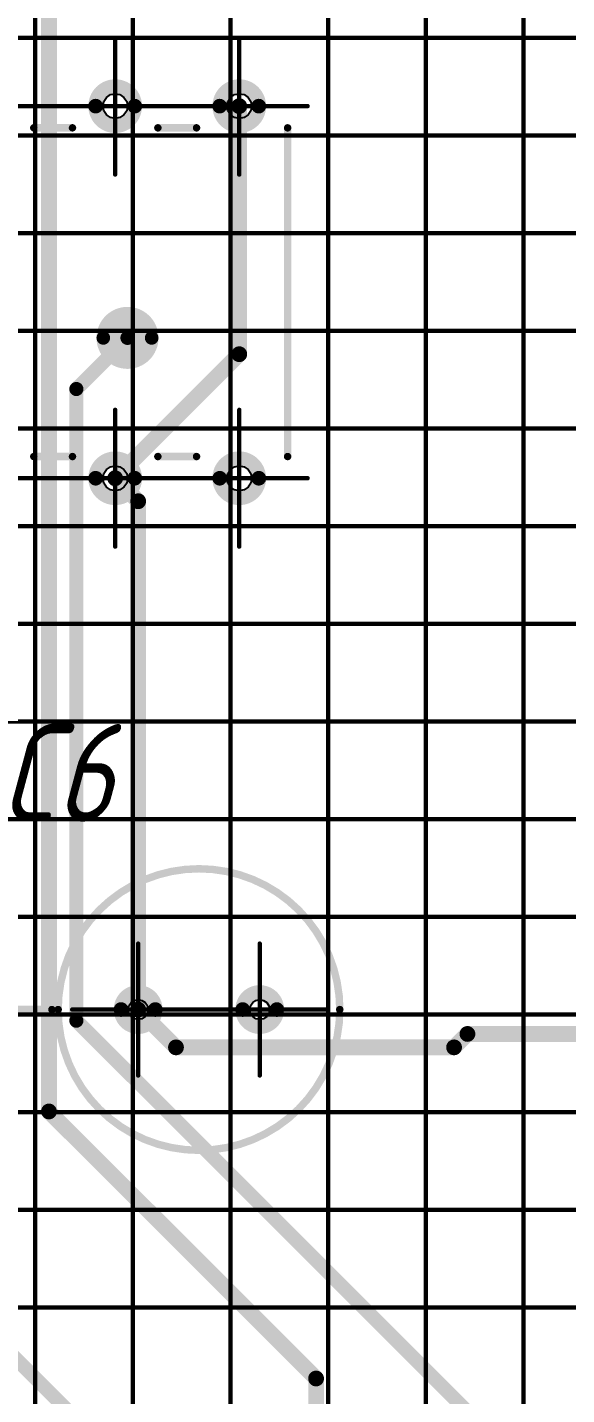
# Model space of a CAD drawing. Header units: millimetres. Extents: x 95 to 923, y 69 to 658.
# Drawn here: x 289.8 to 311.9, y 318.4 to 374.4 of the extents above; entities that cross this region are included whole.
import ezdxf

# ---------------------------------------------------------------- set-up
doc = ezdxf.new("R2010")
doc.units = ezdxf.units.MM
for name, color, linetype in [('Mechanical11', 56, 'Continuous'), ('Mechanical12', 56, 'Continuous'), ('Mechanical7', 56, 'Continuous'), ('Mechanical9', 56, 'Continuous')]:
    doc.layers.add(name, color=color, linetype=linetype)
doc.styles.add('GOST type A', font='', dxfattribs={"height": 0.2})
doc.styles.get('GOST type A').set_extended_font_data('GOST type A', italic=True)

msp = doc.modelspace()

# ---------------------------------------------------------------- linework, layer by layer
at = {"layer": 'Mechanical11', "color": 7}
for p, q in [((292.951, 371.027), (292.912, 371.222)), ((292.912, 371.222), (293.422, 371.222)), ((293.061, 370.861), (292.951, 371.027)), ((293.227, 370.751), (293.061, 370.861)), ((293.422, 370.712), (293.227, 370.751)), ((293.422, 371.222), (293.422, 370.712)), ((293.422, 371.222), (293.932, 371.222)), ((293.422, 370.712), (293.422, 371.222)), ((293.617, 370.751), (293.422, 370.712)), ((293.782, 370.861), (293.617, 370.751)), ((293.893, 371.027), (293.782, 370.861)), ((293.932, 371.222), (293.893, 371.027)), ((298.031, 371.027), (297.992, 371.222)), ((297.992, 371.222), (298.502, 371.222)), ((298.141, 370.861), (298.031, 371.027)), ((298.307, 370.751), (298.141, 370.861)), ((298.502, 370.712), (298.307, 370.751)), ((298.502, 371.222), (298.502, 370.712)), ((298.502, 371.222), (299.012, 371.222)), ((298.502, 370.712), (298.502, 371.222)), ((298.697, 370.751), (298.502, 370.712)), ((298.862, 370.861), (298.697, 370.751)), ((298.973, 371.027), (298.862, 370.861)), ((299.012, 371.222), (298.973, 371.027)), ((292.951, 355.787), (292.912, 355.982)), ((292.912, 355.982), (293.422, 355.982)), ((293.061, 355.621), (292.951, 355.787)), ((293.227, 355.511), (293.061, 355.621)), ((293.422, 355.982), (293.422, 355.472)), ((293.422, 355.982), (293.932, 355.982)), ((293.422, 355.472), (293.422, 355.982)), ((293.782, 355.621), (293.617, 355.511)), ((293.893, 355.787), (293.782, 355.621)), ((293.932, 355.982), (293.893, 355.787)), ((298.031, 355.787), (297.992, 355.982)), ((297.992, 355.982), (298.502, 355.982)), ((298.141, 355.621), (298.031, 355.787)), ((298.307, 355.511), (298.141, 355.621)), ((298.502, 355.982), (298.502, 355.472)), ((298.502, 355.982), (299.012, 355.982)), ((298.502, 355.472), (298.502, 355.982)), ((298.862, 355.621), (298.697, 355.511)), ((298.973, 355.787), (298.862, 355.621)), ((299.012, 355.982), (298.973, 355.787)), ((293.422, 355.472), (293.227, 355.511)), ((293.617, 355.511), (293.422, 355.472)), ((298.502, 355.472), (298.307, 355.511)), ((298.697, 355.511), (298.502, 355.472)), ((294.363, 334.222), (294.363, 334.63)), ((294.363, 334.63), (294.52, 334.599)), ((294.52, 334.599), (294.652, 334.51)), ((294.652, 334.51), (294.74, 334.378)), ((294.74, 334.378), (294.771, 334.222)), ((299.342, 334.222), (299.342, 334.63)), ((299.342, 334.63), (299.498, 334.599)), ((299.498, 334.599), (299.63, 334.51)), ((299.63, 334.51), (299.719, 334.378)), ((299.719, 334.378), (299.75, 334.222)), ((293.987, 334.066), (293.956, 334.222)), ((293.956, 334.222), (294.363, 334.222)), ((294.075, 333.933), (293.987, 334.066)), ((294.207, 333.845), (294.075, 333.933)), ((294.363, 333.814), (294.207, 333.845)), ((294.771, 334.222), (294.363, 334.222)), ((294.363, 334.222), (294.363, 333.814)), ((294.363, 334.222), (294.771, 334.222)), ((294.363, 333.814), (294.363, 334.222)), ((294.52, 333.845), (294.363, 333.814)), ((294.652, 333.933), (294.52, 333.845)), ((294.74, 334.066), (294.652, 333.933)), ((294.771, 334.222), (294.74, 334.066)), ((298.965, 334.066), (298.934, 334.222)), ((298.934, 334.222), (299.342, 334.222)), ((299.054, 333.933), (298.965, 334.066)), ((299.186, 333.845), (299.054, 333.933)), ((299.342, 333.814), (299.186, 333.845)), ((299.75, 334.222), (299.342, 334.222)), ((299.342, 334.222), (299.342, 333.814)), ((299.342, 334.222), (299.75, 334.222)), ((299.342, 333.814), (299.342, 334.222)), ((299.498, 333.845), (299.342, 333.814)), ((299.63, 333.933), (299.498, 333.845)), ((299.719, 334.066), (299.63, 333.933)), ((299.75, 334.222), (299.719, 334.066))]:
    msp.add_line(p, q, dxfattribs=at)
for points, const_width in [([(294.282, 361.731, 1), (293.571, 361.731, 1)], 0.711), ([(293.393, 361.731, 1), (293.749, 361.731, 1)], 0.356), ([(294.104, 361.731, 1), (294.46, 361.731, 1)], 0.356)]:
    msp.add_lwpolyline(points, format="xyb", close=True, dxfattribs=dict(at, const_width=const_width))
at = {"layer": 'Mechanical12', "color": 7}
for p, q in [((292.912, 371.222), (292.951, 371.417)), ((292.951, 371.417), (293.061, 371.582)), ((293.061, 371.582), (293.227, 371.693)), ((293.227, 371.693), (293.422, 371.732)), ((293.422, 371.222), (293.422, 371.732)), ((293.422, 371.732), (293.617, 371.693)), ((293.422, 371.732), (293.422, 371.222)), ((293.617, 371.693), (293.782, 371.582)), ((293.782, 371.582), (293.893, 371.417)), ((293.893, 371.417), (293.932, 371.222)), ((297.992, 371.222), (298.031, 371.417)), ((298.031, 371.417), (298.141, 371.582)), ((298.141, 371.582), (298.307, 371.693)), ((298.307, 371.693), (298.502, 371.732)), ((298.502, 371.222), (298.502, 371.732)), ((298.502, 371.732), (298.697, 371.693)), ((298.502, 371.732), (298.502, 371.222)), ((298.697, 371.693), (298.862, 371.582)), ((298.862, 371.582), (298.973, 371.417)), ((298.973, 371.417), (299.012, 371.222)), ((293.422, 371.222), (292.912, 371.222)), ((293.932, 371.222), (293.422, 371.222)), ((298.502, 371.222), (297.992, 371.222)), ((299.012, 371.222), (298.502, 371.222)), ((292.912, 355.982), (292.951, 356.177)), ((292.951, 356.177), (293.061, 356.342)), ((293.061, 356.342), (293.227, 356.453)), ((293.227, 356.453), (293.422, 356.492)), ((293.422, 355.982), (293.422, 356.492)), ((293.422, 356.492), (293.617, 356.453)), ((293.422, 356.492), (293.422, 355.982)), ((293.617, 356.453), (293.782, 356.342)), ((293.782, 356.342), (293.893, 356.177)), ((293.893, 356.177), (293.932, 355.982)), ((297.992, 355.982), (298.031, 356.177)), ((298.031, 356.177), (298.141, 356.342)), ((298.141, 356.342), (298.307, 356.453)), ((298.307, 356.453), (298.502, 356.492)), ((298.502, 355.982), (298.502, 356.492)), ((298.502, 356.492), (298.697, 356.453)), ((298.502, 356.492), (298.502, 355.982)), ((298.697, 356.453), (298.862, 356.342)), ((298.862, 356.342), (298.973, 356.177)), ((298.973, 356.177), (299.012, 355.982)), ((293.422, 355.982), (292.912, 355.982)), ((293.932, 355.982), (293.422, 355.982)), ((298.502, 355.982), (297.992, 355.982)), ((299.012, 355.982), (298.502, 355.982)), ((293.956, 334.222), (293.987, 334.378)), ((293.987, 334.378), (294.075, 334.51)), ((294.075, 334.51), (294.207, 334.599)), ((294.207, 334.599), (294.363, 334.63)), ((294.363, 334.63), (294.363, 334.222)), ((298.934, 334.222), (298.965, 334.378)), ((298.965, 334.378), (299.054, 334.51)), ((299.054, 334.51), (299.186, 334.599)), ((299.186, 334.599), (299.342, 334.63)), ((299.342, 334.63), (299.342, 334.222)), ((294.363, 334.222), (293.956, 334.222)), ((299.342, 334.222), (298.934, 334.222))]:
    msp.add_line(p, q, dxfattribs=at)
for points, const_width in [([(290.711, 330.047), (290.711, 403.46)], 0.646), ([(298.502, 361.062), (298.502, 371.222)], 0.646), ([(290.09, 370.333), (291.674, 370.333)], 0.305), ([(295.17, 370.333), (296.754, 370.333)], 0.305), ([(300.483, 356.871), (300.483, 370.333)], 0.305), ([(291.832, 359.637), (293.926, 361.731)], 0.58), ([(293.422, 355.982), (298.502, 361.062)], 0.646), ([(291.832, 333.766), (291.832, 359.637)], 0.58), ([(290.09, 356.871), (291.674, 356.871)], 0.305), ([(295.17, 356.871), (296.754, 356.871)], 0.305), ([(293.422, 355.982), (294.363, 355.04)], 0.646), ([(294.363, 334.222), (294.363, 355.04)], 0.646), ([(288.293, 334.222), (290.833, 334.222)], 0.305), ([(294.363, 334.222), (295.912, 332.673)], 0.646), ([(291.832, 333.766), (309.394, 316.204)], 0.58), ([(307.297, 332.673), (307.846, 333.222)], 0.646), ([(307.846, 333.222), (314.246, 333.222)], 0.646), ([(295.912, 332.673), (307.297, 332.673)], 0.646), ([(290.711, 330.047), (301.648, 319.11)], 0.646), ([(287.17, 322.107), (292.742, 316.535)], 0.58), ([(301.648, 286.37), (301.648, 319.11)], 0.646)]:
    msp.add_lwpolyline(points, dxfattribs=dict(at, const_width=const_width))
for points, const_width in [([(294.222, 371.222, 1), (292.622, 371.222, 1)], 0.6), ([(294.222, 371.222, 1), (292.622, 371.222, 1)], 0.6), ([(299.302, 371.222, 1), (297.702, 371.222, 1)], 0.6), ([(299.302, 371.222, 1), (297.702, 371.222, 1)], 0.6), ([(292.472, 371.222, 1), (292.772, 371.222, 1)], 0.3), ([(292.472, 371.222, 1), (292.772, 371.222, 1)], 0.3), ([(294.072, 371.222, 1), (294.372, 371.222, 1)], 0.3), ([(294.072, 371.222, 1), (294.372, 371.222, 1)], 0.3), ([(297.552, 371.222, 1), (297.852, 371.222, 1)], 0.3), ([(297.552, 371.222, 1), (297.852, 371.222, 1)], 0.3), ([(298.34, 371.222, 1), (298.663, 371.222, 1)], 0.323), ([(299.152, 371.222, 1), (299.452, 371.222, 1)], 0.3), ([(299.152, 371.222, 1), (299.452, 371.222, 1)], 0.3), ([(290.013, 370.333, 1), (290.166, 370.333, 1)], 0.152), ([(291.598, 370.333, 1), (291.75, 370.333, 1)], 0.152), ([(295.093, 370.333, 1), (295.246, 370.333, 1)], 0.152), ([(296.678, 370.333, 1), (296.83, 370.333, 1)], 0.152), ([(300.407, 370.333, 1), (300.559, 370.333, 1)], 0.152), ([(294.917, 361.731, 1), (292.936, 361.731, 1)], 0.559), ([(292.796, 361.731, 1), (293.075, 361.731, 1)], 0.279), ([(293.781, 361.731, 1), (294.071, 361.731, 1)], 0.29), ([(294.777, 361.731, 1), (295.057, 361.731, 1)], 0.279), ([(298.34, 361.062, 1), (298.663, 361.062, 1)], 0.323), ([(298.34, 361.062, 1), (298.663, 361.062, 1)], 0.323), ([(291.687, 359.637, 1), (291.977, 359.637, 1)], 0.29), ([(291.687, 359.637, 1), (291.977, 359.637, 1)], 0.29), ([(290.013, 356.871, 1), (290.166, 356.871, 1)], 0.152), ([(291.598, 356.871, 1), (291.75, 356.871, 1)], 0.152), ([(294.222, 355.982, 1), (292.622, 355.982, 1)], 0.6), ([(294.222, 355.982, 1), (292.622, 355.982, 1)], 0.6), ([(295.093, 356.871, 1), (295.246, 356.871, 1)], 0.152), ([(296.678, 356.871, 1), (296.83, 356.871, 1)], 0.152), ([(299.302, 355.982, 1), (297.702, 355.982, 1)], 0.6), ([(299.302, 355.982, 1), (297.702, 355.982, 1)], 0.6), ([(300.407, 356.871, 1), (300.559, 356.871, 1)], 0.152), ([(292.472, 355.982, 1), (292.772, 355.982, 1)], 0.3), ([(292.472, 355.982, 1), (292.772, 355.982, 1)], 0.3), ([(293.26, 355.982, 1), (293.583, 355.982, 1)], 0.323), ([(293.26, 355.982, 1), (293.583, 355.982, 1)], 0.323), ([(294.072, 355.982, 1), (294.372, 355.982, 1)], 0.3), ([(294.072, 355.982, 1), (294.372, 355.982, 1)], 0.3), ([(297.552, 355.982, 1), (297.852, 355.982, 1)], 0.3), ([(297.552, 355.982, 1), (297.852, 355.982, 1)], 0.3), ([(299.152, 355.982, 1), (299.452, 355.982, 1)], 0.3), ([(299.152, 355.982, 1), (299.452, 355.982, 1)], 0.3), ([(294.202, 355.04, 1), (294.525, 355.04, 1)], 0.323), ([(294.202, 355.04, 1), (294.525, 355.04, 1)], 0.323), ([(302.619, 334.222, 1), (291.087, 334.222, 1)], 0.305), ([(295.063, 334.222, 1), (293.663, 334.222, 1)], 0.6), ([(295.063, 334.222, 1), (293.663, 334.222, 1)], 0.6), ([(300.042, 334.222, 1), (298.642, 334.222, 1)], 0.6), ([(300.042, 334.222, 1), (298.642, 334.222, 1)], 0.6), ([(290.757, 334.222, 1), (290.909, 334.222, 1)], 0.152), ([(291.011, 334.222, 1), (291.163, 334.222, 1)], 0.152), ([(293.513, 334.222, 1), (293.813, 334.222, 1)], 0.3), ([(293.513, 334.222, 1), (293.813, 334.222, 1)], 0.3), ([(294.202, 334.222, 1), (294.525, 334.222, 1)], 0.323), ([(294.202, 334.222, 1), (294.525, 334.222, 1)], 0.323), ([(294.913, 334.222, 1), (295.213, 334.222, 1)], 0.3), ([(294.913, 334.222, 1), (295.213, 334.222, 1)], 0.3), ([(298.492, 334.222, 1), (298.792, 334.222, 1)], 0.3), ([(298.492, 334.222, 1), (298.792, 334.222, 1)], 0.3), ([(299.892, 334.222, 1), (300.192, 334.222, 1)], 0.3), ([(299.892, 334.222, 1), (300.192, 334.222, 1)], 0.3), ([(302.542, 334.222, 1), (302.695, 334.222, 1)], 0.152), ([(291.687, 333.766, 1), (291.977, 333.766, 1)], 0.29), ([(291.687, 333.766, 1), (291.977, 333.766, 1)], 0.29), ([(307.684, 333.222, 1), (308.007, 333.222, 1)], 0.323), ([(307.684, 333.222, 1), (308.007, 333.222, 1)], 0.323), ([(295.75, 332.673, 1), (296.073, 332.673, 1)], 0.323), ([(295.75, 332.673, 1), (296.073, 332.673, 1)], 0.323), ([(307.136, 332.673, 1), (307.459, 332.673, 1)], 0.323), ([(307.136, 332.673, 1), (307.459, 332.673, 1)], 0.323), ([(290.549, 330.047, 1), (290.872, 330.047, 1)], 0.323), ([(290.549, 330.047, 1), (290.872, 330.047, 1)], 0.323), ([(301.486, 319.11, 1), (301.809, 319.11, 1)], 0.323), ([(301.486, 319.11, 1), (301.809, 319.11, 1)], 0.323)]:
    msp.add_lwpolyline(points, format="xyb", close=True, dxfattribs=dict(at, const_width=const_width))
at = {"layer": 'Mechanical7', "color": 7, "const_width": 0.18}
for points in [[(293.422, 368.422), (293.422, 374.022)], [(298.502, 368.422), (298.502, 374.022)], [(293.422, 368.722), (293.422, 373.722)], [(298.502, 368.722), (298.502, 373.722)], [(285.542, 371.222), (291.142, 371.222)], [(285.842, 371.222), (290.842, 371.222)], [(290.622, 371.222), (296.222, 371.222)], [(290.922, 371.222), (295.922, 371.222)], [(295.702, 371.222), (301.302, 371.222)], [(296.002, 371.222), (301.002, 371.222)], [(293.422, 353.182), (293.422, 358.782)], [(293.422, 353.482), (293.422, 358.482)], [(298.502, 353.182), (298.502, 358.782)], [(298.502, 353.482), (298.502, 358.482)], [(285.542, 355.982), (291.142, 355.982)], [(285.842, 355.982), (290.842, 355.982)], [(290.622, 355.982), (296.222, 355.982)], [(290.922, 355.982), (295.922, 355.982)], [(295.702, 355.982), (301.302, 355.982)], [(296.002, 355.982), (301.002, 355.982)], [(294.363, 331.522), (294.363, 336.922)], [(294.363, 331.822), (294.363, 336.622)], [(299.342, 331.522), (299.342, 336.922)], [(299.342, 331.822), (299.342, 336.622)], [(291.663, 334.222), (297.063, 334.222)], [(291.963, 334.222), (296.763, 334.222)], [(296.642, 334.222), (302.042, 334.222)], [(296.942, 334.222), (301.742, 334.222)]]:
    msp.add_lwpolyline(points, dxfattribs=at)
at = {"layer": 'Mechanical7', "color": 7, "const_width": 0.09}
for points in [[(293.377, 374.022, 1), (293.467, 374.022, 1)], [(298.457, 374.022, 1), (298.547, 374.022, 1)], [(293.377, 373.722, 1), (293.467, 373.722, 1)], [(298.457, 373.722, 1), (298.547, 373.722, 1)], [(290.577, 371.222, 1), (290.667, 371.222, 1)], [(290.797, 371.222, 1), (290.887, 371.222, 1)], [(290.877, 371.222, 1), (290.967, 371.222, 1)], [(291.097, 371.222, 1), (291.187, 371.222, 1)], [(295.657, 371.222, 1), (295.747, 371.222, 1)], [(295.877, 371.222, 1), (295.967, 371.222, 1)], [(295.957, 371.222, 1), (296.047, 371.222, 1)], [(296.177, 371.222, 1), (296.267, 371.222, 1)], [(300.957, 371.222, 1), (301.047, 371.222, 1)], [(301.257, 371.222, 1), (301.347, 371.222, 1)], [(293.377, 368.722, 1), (293.467, 368.722, 1)], [(293.377, 368.422, 1), (293.467, 368.422, 1)], [(298.457, 368.722, 1), (298.547, 368.722, 1)], [(298.457, 368.422, 1), (298.547, 368.422, 1)], [(293.377, 358.782, 1), (293.467, 358.782, 1)], [(293.377, 358.482, 1), (293.467, 358.482, 1)], [(298.457, 358.782, 1), (298.547, 358.782, 1)], [(298.457, 358.482, 1), (298.547, 358.482, 1)], [(290.577, 355.982, 1), (290.667, 355.982, 1)], [(290.797, 355.982, 1), (290.887, 355.982, 1)], [(290.877, 355.982, 1), (290.967, 355.982, 1)], [(291.097, 355.982, 1), (291.187, 355.982, 1)], [(295.657, 355.982, 1), (295.747, 355.982, 1)], [(295.877, 355.982, 1), (295.967, 355.982, 1)], [(295.957, 355.982, 1), (296.047, 355.982, 1)], [(296.177, 355.982, 1), (296.267, 355.982, 1)], [(300.957, 355.982, 1), (301.047, 355.982, 1)], [(301.257, 355.982, 1), (301.347, 355.982, 1)], [(293.377, 353.482, 1), (293.467, 353.482, 1)], [(298.457, 353.482, 1), (298.547, 353.482, 1)], [(293.377, 353.182, 1), (293.467, 353.182, 1)], [(298.457, 353.182, 1), (298.547, 353.182, 1)], [(294.318, 336.922, 1), (294.408, 336.922, 1)], [(294.318, 336.622, 1), (294.408, 336.622, 1)], [(299.297, 336.922, 1), (299.387, 336.922, 1)], [(299.297, 336.622, 1), (299.387, 336.622, 1)], [(291.618, 334.222, 1), (291.708, 334.222, 1)], [(291.918, 334.222, 1), (292.008, 334.222, 1)], [(296.597, 334.222, 1), (296.687, 334.222, 1)], [(296.718, 334.222, 1), (296.808, 334.222, 1)], [(296.897, 334.222, 1), (296.987, 334.222, 1)], [(297.018, 334.222, 1), (297.108, 334.222, 1)], [(301.697, 334.222, 1), (301.787, 334.222, 1)], [(301.997, 334.222, 1), (302.087, 334.222, 1)], [(294.318, 331.822, 1), (294.408, 331.822, 1)], [(294.318, 331.522, 1), (294.408, 331.522, 1)], [(299.297, 331.822, 1), (299.387, 331.822, 1)], [(299.297, 331.522, 1), (299.387, 331.522, 1)]]:
    msp.add_lwpolyline(points, format="xyb", close=True, dxfattribs=at)
at = {"layer": 'Mechanical9', "color": 7, "const_width": 0.18}
for points in [[(290.142, 250.022), (290.142, 611.222)], [(294.142, 250.022), (294.142, 611.222)], [(298.142, 250.022), (298.142, 611.222)], [(302.142, 250.022), (302.142, 611.222)], [(306.142, 250.022), (306.142, 611.222)], [(310.142, 250.022), (310.142, 611.222)], [(190.142, 374.022), (432.342, 374.022)], [(190.142, 370.022), (432.342, 370.022)], [(190.142, 366.022), (432.342, 366.022)], [(190.142, 362.022), (432.342, 362.022)], [(190.142, 358.022), (432.342, 358.022)], [(190.142, 354.022), (432.342, 354.022)], [(190.142, 350.022), (432.342, 350.022)], [(190.142, 346.022), (432.342, 346.022)], [(190.142, 342.022), (432.342, 342.022)], [(190.142, 338.022), (432.342, 338.022)], [(190.142, 334.022), (432.342, 334.022)], [(190.142, 330.022), (432.342, 330.022)], [(190.142, 326.022), (432.342, 326.022)], [(190.142, 322.022), (432.342, 322.022)]]:
    msp.add_lwpolyline(points, dxfattribs=at)

# ---------------------------------------------------------------- texts
at = {"layer": 'Mechanical7', "color": 7, "style": 'GOST type A'}
msp.add_text('C6', height=4, dxfattribs=at).set_placement((288.643, 341.919))

doc.saveas('drawing.dxf')
